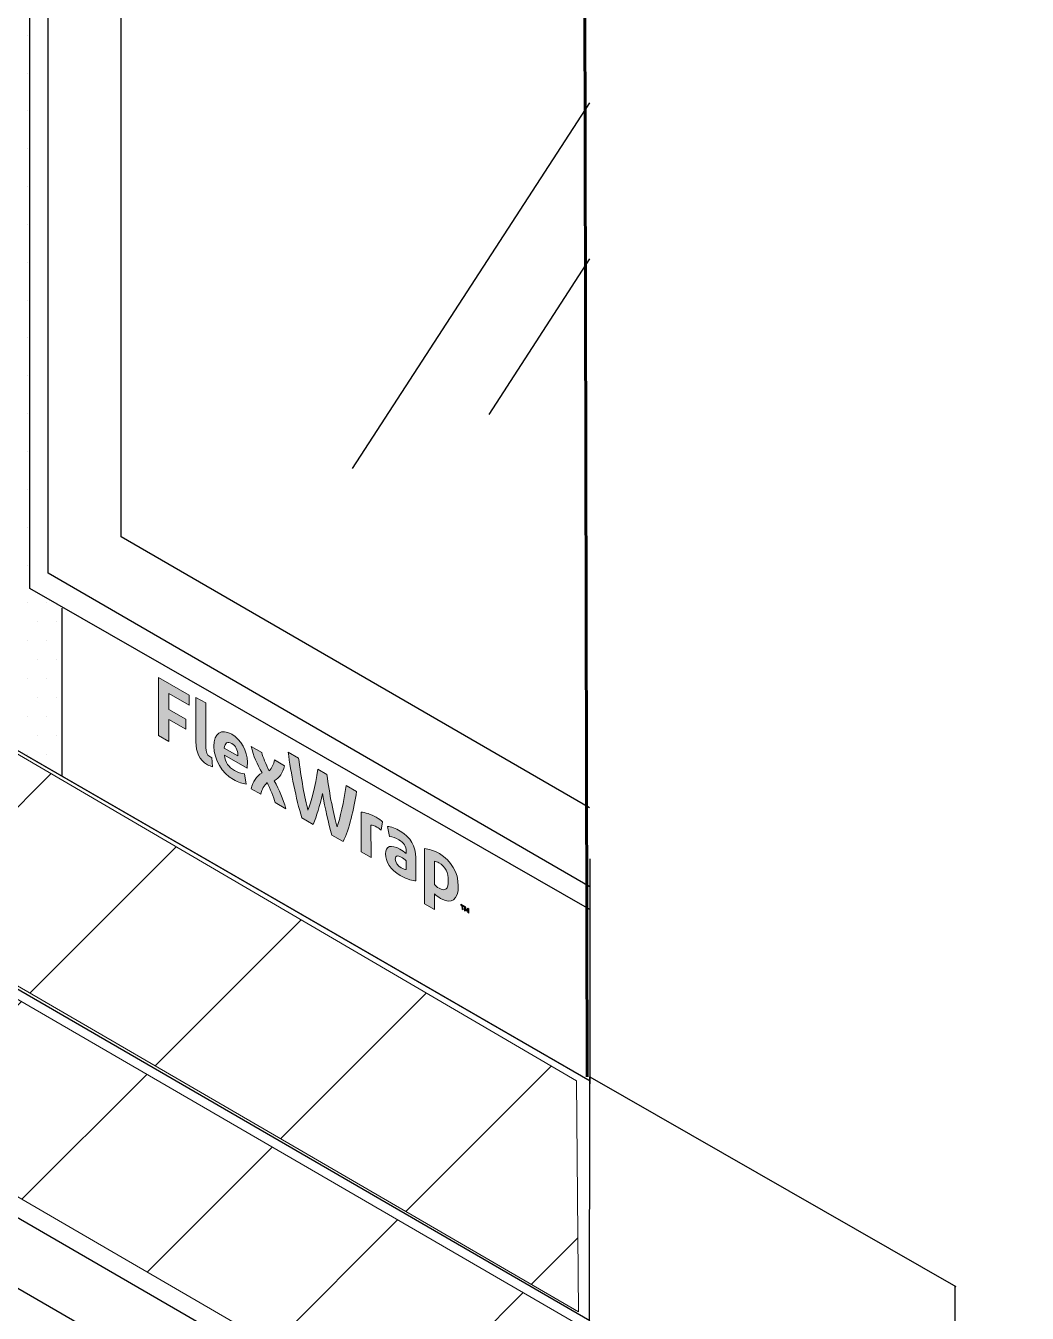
# Model space of a CAD drawing. Extents: x -1392 to 5791, y -3809 to 1722.
# Drawn here: x 1040.8 to 1112.2, y -2842.6 to -2750.7 of the extents above; entities that cross this region are included whole.
import ezdxf

# ---------------------------------------------------------------- set-up
doc = ezdxf.new("R2010")
doc.units = 0
doc.header["$MEASUREMENT"] = 0
for name, color, linetype, lineweight in [('.ATI-HATCH', 7, 'Continuous', 0), ('G-ANNO-TTLB', 7, 'Continuous', 0), ('Layer 12', 7, 'Continuous', 0), ('TYVEK', 7, 'Continuous', 0)]:
    doc.layers.add(name, color=color, linetype=linetype, lineweight=lineweight)
pattern_1 = [(45, (0, 0), (-7.071067, 7.07107), [])]

# ---------------------------------------------------------------- blocks, each defined once
blk = doc.blocks.new('Block_90')
at = {"layer": '.ATI-HATCH'}
blk.add_open_spline([(1043.36, -2792.195), (1043.36, -2792.195), (1041.062, -2790.877), (1041.062, -2790.877), (1041.062, -2790.877), (1041.062, -2670.023), (1041.062, -2670.023), (1041.062, -2670.023), (1031.841, -2664.619), (1031.841, -2664.619), (1031.841, -2664.619), (1031.853, -2769.558), (1031.853, -2769.558), (1031.853, -2769.558), (1031.853, -2797.636), (1031.853, -2797.636)], degree=3, knots=[0, 0, 0, 0, 1, 1, 1, 2, 2, 2, 3, 3, 3, 4, 4, 4, 5, 5, 5, 5], dxfattribs=at)
at = {"layer": '.ATI-HATCH', "color": 8, "lineweight": 0, "true_color": 0x808080}
for points in [[(1040.911, -2751.409), (1040.911, -2751.409), (1040.911, -2751.409), (1040.911, -2751.409)], [(1040.911, -2754.109), (1040.911, -2754.109), (1040.911, -2754.109), (1040.911, -2754.109)], [(1040.911, -2756.809), (1040.911, -2756.809), (1040.911, -2756.809), (1040.911, -2756.809)], [(1040.911, -2759.509), (1040.911, -2759.509), (1040.911, -2759.509), (1040.911, -2759.509)], [(1040.911, -2762.209), (1040.911, -2762.209), (1040.911, -2762.209), (1040.911, -2762.209)], [(1040.911, -2764.909), (1040.911, -2764.909), (1040.911, -2764.909), (1040.911, -2764.909)], [(1040.911, -2767.609), (1040.911, -2767.609), (1040.911, -2767.609), (1040.911, -2767.609)], [(1040.911, -2770.309), (1040.911, -2770.309), (1040.911, -2770.309), (1040.911, -2770.309)], [(1040.911, -2773.009), (1040.911, -2773.009), (1040.911, -2773.009), (1040.911, -2773.009)], [(1040.911, -2775.709), (1040.911, -2775.709), (1040.911, -2775.709), (1040.911, -2775.709)], [(1040.911, -2778.409), (1040.911, -2778.409), (1040.911, -2778.409), (1040.911, -2778.409)], [(1040.911, -2781.109), (1040.911, -2781.109), (1040.911, -2781.109), (1040.911, -2781.109)], [(1040.911, -2783.809), (1040.911, -2783.809), (1040.911, -2783.809), (1040.911, -2783.809)], [(1040.911, -2786.509), (1040.911, -2786.509), (1040.911, -2786.509), (1040.911, -2786.509)], [(1040.911, -2789.209), (1040.911, -2789.209), (1040.911, -2789.209), (1040.911, -2789.209)], [(1040.911, -2791.909), (1040.911, -2791.909), (1040.911, -2791.909), (1040.911, -2791.909)], [(1042.261, -2791.909), (1042.261, -2791.909), (1042.261, -2791.909), (1042.261, -2791.909)], [(1041.586, -2793.259), (1041.586, -2793.259), (1041.586, -2793.259), (1041.586, -2793.259)], [(1042.936, -2793.259), (1042.936, -2793.259), (1042.936, -2793.259), (1042.936, -2793.259)], [(1040.911, -2794.609), (1040.911, -2794.609), (1040.911, -2794.609), (1040.911, -2794.609)], [(1042.261, -2794.609), (1042.261, -2794.609), (1042.261, -2794.609), (1042.261, -2794.609)], [(1041.586, -2795.959), (1041.586, -2795.959), (1041.586, -2795.959), (1041.586, -2795.959)], [(1042.936, -2795.959), (1042.936, -2795.959), (1042.936, -2795.959), (1042.936, -2795.959)], [(1040.911, -2797.309), (1040.911, -2797.309), (1040.911, -2797.309), (1040.911, -2797.309)], [(1042.261, -2797.309), (1042.261, -2797.309), (1042.261, -2797.309), (1042.261, -2797.309)], [(1041.586, -2798.659), (1041.586, -2798.659), (1041.586, -2798.659), (1041.586, -2798.659)], [(1042.936, -2798.659), (1042.936, -2798.659), (1042.936, -2798.659), (1042.936, -2798.659)], [(1040.911, -2800.009), (1040.911, -2800.009), (1040.911, -2800.009), (1040.911, -2800.009)], [(1042.261, -2800.009), (1042.261, -2800.009), (1042.261, -2800.009), (1042.261, -2800.009)], [(1041.586, -2801.359), (1041.586, -2801.359), (1041.586, -2801.359), (1041.586, -2801.359)], [(1042.936, -2801.359), (1042.936, -2801.359), (1042.936, -2801.359), (1042.936, -2801.359)], [(1040.911, -2802.709), (1040.911, -2802.709), (1040.911, -2802.709), (1040.911, -2802.709)], [(1042.261, -2802.709), (1042.261, -2802.709), (1042.261, -2802.709), (1042.261, -2802.709)]]:
    blk.add_open_spline(points, degree=3, dxfattribs=at)
blk = doc.blocks.new('Block_416')
at = {"layer": 'TYVEK', "true_color": 0x003b71, "transparency": 33554687}
h = blk.add_hatch(color=156, dxfattribs=at)
h.dxf.hatch_style = 2
edge = h.paths.add_edge_path()
edge.add_spline(control_points=[(1050.242, -2801.379), (1050.242, -2801.379), (1050.232, -2797.238), (1050.232, -2797.238), (1050.232, -2797.238), (1052.417, -2798.493), (1052.417, -2798.493), (1052.417, -2798.493), (1052.419, -2799.214), (1052.419, -2799.214), (1052.419, -2799.214), (1050.967, -2798.381), (1050.967, -2798.381), (1050.967, -2798.381), (1050.97, -2799.505), (1050.97, -2799.505), (1050.97, -2799.505), (1052.191, -2800.206), (1052.191, -2800.206), (1052.191, -2800.206), (1052.192, -2800.928), (1052.192, -2800.928), (1052.192, -2800.928), (1050.971, -2800.227), (1050.971, -2800.227), (1050.971, -2800.227), (1050.975, -2801.8), (1050.975, -2801.8), (1050.975, -2801.8), (1050.242, -2801.379), (1050.242, -2801.379)], knot_values=[0, 0, 0, 0, 1, 1, 1, 2, 2, 2, 3, 3, 3, 4, 4, 4, 5, 5, 5, 6, 6, 6, 7, 7, 7, 8, 8, 8, 9, 9, 9, 10, 10, 10, 10], degree=3, periodic=0)
h = blk.add_hatch(color=156, dxfattribs=at)
h.dxf.hatch_style = 2
edge = h.paths.add_edge_path()
edge.add_spline(control_points=[(1053.615, -2802.223), (1053.615, -2802.542), (1053.688, -2802.755), (1053.893, -2802.873), (1053.944, -2802.902), (1053.995, -2802.926), (1054.042, -2802.94), (1054.042, -2802.94), (1054.094, -2803.614), (1054.094, -2803.614), (1053.997, -2803.582), (1053.838, -2803.515), (1053.735, -2803.456), (1053.145, -2803.117), (1052.908, -2802.538), (1052.907, -2801.828), (1052.907, -2801.828), (1052.899, -2798.669), (1052.899, -2798.669), (1052.899, -2798.669), (1053.607, -2799.028), (1053.607, -2799.028), (1053.607, -2799.028), (1053.615, -2802.223), (1053.615, -2802.223)], knot_values=[0, 0, 0, 0, 1, 1, 1, 2, 2, 2, 3, 3, 3, 4, 4, 4, 5, 5, 5, 6, 6, 6, 7, 7, 7, 8, 8, 8, 8], degree=3, periodic=0)
h = blk.add_hatch(color=156, dxfattribs=at)
h.dxf.hatch_style = 2
edge = h.paths.add_edge_path()
edge.add_spline(control_points=[(1054.926, -2802.273), (1054.926, -2802.273), (1055.901, -2802.832), (1055.901, -2802.832), (1055.901, -2802.832), (1055.901, -2802.761), (1055.901, -2802.761), (1055.9, -2802.43), (1055.745, -2802.099), (1055.463, -2801.937), (1055.166, -2801.766), (1054.971, -2801.897), (1054.926, -2802.273)], knot_values=[0, 0, 0, 0, 1, 1, 1, 2, 2, 2, 3, 3, 3, 4, 4, 4, 4], degree=3, periodic=0)
edge = h.paths.add_edge_path()
edge.add_spline(control_points=[(1056.485, -2804.833), (1056.259, -2804.822), (1055.926, -2804.713), (1055.587, -2804.519), (1054.761, -2804.045), (1054.196, -2803.117), (1054.193, -2802.135), (1054.191, -2801.195), (1054.708, -2800.853), (1055.462, -2801.286), (1056.134, -2801.672), (1056.576, -2802.476), (1056.578, -2803.268), (1056.579, -2803.446), (1056.569, -2803.594), (1056.559, -2803.706), (1056.559, -2803.706), (1054.938, -2802.775), (1054.938, -2802.775), (1055.006, -2803.287), (1055.247, -2803.638), (1055.658, -2803.874), (1055.909, -2804.018), (1056.15, -2804.092), (1056.37, -2804.112), (1056.37, -2804.112), (1056.485, -2804.833), (1056.485, -2804.833)], knot_values=[0, 0, 0, 0, 1, 1, 1, 2, 2, 2, 3, 3, 3, 4, 4, 4, 5, 5, 5, 6, 6, 6, 7, 7, 7, 8, 8, 8, 9, 9, 9, 9], degree=3, periodic=0)
h = blk.add_hatch(color=156, dxfattribs=at)
h.dxf.hatch_style = 2
edge = h.paths.add_edge_path()
edge.add_spline(control_points=[(1057.625, -2804.035), (1057.28, -2803.4), (1057.007, -2802.835), (1056.847, -2802.152), (1056.847, -2802.152), (1057.611, -2802.591), (1057.611, -2802.591), (1057.679, -2802.896), (1057.905, -2803.428), (1058.132, -2803.894), (1058.321, -2803.678), (1058.484, -2803.423), (1058.519, -2803.113), (1058.519, -2803.113), (1059.238, -2803.525), (1059.238, -2803.525), (1059.106, -2804.064), (1058.881, -2804.366), (1058.497, -2804.6), (1058.868, -2805.292), (1059.12, -2805.85), (1059.332, -2806.598), (1059.332, -2806.598), (1058.568, -2806.159), (1058.568, -2806.159), (1058.459, -2805.766), (1058.202, -2805.175), (1057.985, -2804.726), (1057.791, -2804.939), (1057.607, -2805.188), (1057.537, -2805.567), (1057.537, -2805.567), (1056.849, -2805.172), (1056.849, -2805.172), (1056.976, -2804.631), (1057.216, -2804.296), (1057.625, -2804.035)], knot_values=[0, 0, 0, 0, 1, 1, 1, 2, 2, 2, 3, 3, 3, 4, 4, 4, 5, 5, 5, 6, 6, 6, 7, 7, 7, 8, 8, 8, 9, 9, 9, 10, 10, 10, 11, 11, 11, 12, 12, 12, 12], degree=3, periodic=0)
h = blk.add_hatch(color=156, dxfattribs=at)
h.dxf.hatch_style = 2
edge = h.paths.add_edge_path()
edge.add_spline(control_points=[(1063.626, -2804.928), (1063.626, -2804.928), (1064.375, -2805.358), (1064.375, -2805.358), (1064.184, -2806.625), (1063.849, -2808.057), (1063.416, -2808.942), (1063.416, -2808.942), (1062.61, -2808.48), (1062.61, -2808.48), (1062.357, -2807.596), (1062.129, -2806.597), (1061.937, -2805.518), (1061.745, -2806.376), (1061.526, -2807.119), (1061.272, -2807.711), (1061.272, -2807.711), (1060.466, -2807.249), (1060.466, -2807.249), (1060.053, -2805.877), (1059.685, -2804.042), (1059.491, -2802.554), (1059.491, -2802.554), (1060.235, -2802.981), (1060.235, -2802.981), (1060.397, -2804.321), (1060.688, -2805.888), (1060.9, -2806.701), (1061.119, -2806.135), (1061.459, -2804.972), (1061.605, -2803.768), (1061.605, -2803.768), (1062.262, -2804.145), (1062.262, -2804.145), (1062.419, -2805.523), (1062.756, -2807.075), (1062.983, -2807.896), (1063.187, -2807.322), (1063.476, -2806.088), (1063.626, -2804.928)], knot_values=[0, 0, 0, 0, 1, 1, 1, 2, 2, 2, 3, 3, 3, 4, 4, 4, 5, 5, 5, 6, 6, 6, 7, 7, 7, 8, 8, 8, 9, 9, 9, 10, 10, 10, 11, 11, 11, 12, 12, 12, 13, 13, 13, 13], degree=3, periodic=0)
h = blk.add_hatch(color=156, dxfattribs=at)
h.dxf.hatch_style = 2
edge = h.paths.add_edge_path()
edge.add_spline(control_points=[(1065.768, -2807.203), (1065.953, -2807.309), (1066.127, -2807.433), (1066.23, -2807.522), (1066.23, -2807.522), (1066.129, -2808.131), (1066.129, -2808.131), (1066.042, -2808.046), (1065.934, -2807.972), (1065.826, -2807.91), (1065.637, -2807.801), (1065.508, -2807.769), (1065.401, -2807.766), (1065.401, -2807.766), (1065.406, -2810.085), (1065.406, -2810.085), (1065.406, -2810.085), (1064.698, -2809.679), (1064.698, -2809.679), (1064.698, -2809.679), (1064.692, -2806.845), (1064.692, -2806.845), (1064.968, -2806.844), (1065.399, -2806.991), (1065.768, -2807.203)], knot_values=[0, 0, 0, 0, 1, 1, 1, 2, 2, 2, 3, 3, 3, 4, 4, 4, 5, 5, 5, 6, 6, 6, 7, 7, 7, 8, 8, 8, 8], degree=3, periodic=0)
h = blk.add_hatch(color=156, dxfattribs=at)
h.dxf.hatch_style = 2
edge = h.paths.add_edge_path()
edge.add_spline(control_points=[(1067.924, -2810.934), (1067.924, -2810.934), (1067.922, -2810.301), (1067.922, -2810.301), (1067.804, -2810.204), (1067.681, -2810.115), (1067.558, -2810.044), (1067.322, -2809.909), (1067.138, -2809.909), (1067.138, -2810.187), (1067.139, -2810.436), (1067.293, -2810.654), (1067.565, -2810.81), (1067.719, -2810.899), (1067.847, -2810.937), (1067.924, -2810.934)], knot_values=[0, 0, 0, 0, 1, 1, 1, 2, 2, 2, 3, 3, 3, 4, 4, 4, 5, 5, 5, 5], degree=3, periodic=0)
edge = h.paths.add_edge_path()
edge.add_spline(control_points=[(1067.495, -2811.355), (1066.792, -2810.951), (1066.437, -2810.352), (1066.436, -2809.819), (1066.434, -2809.234), (1066.849, -2809.129), (1067.464, -2809.477), (1067.608, -2809.559), (1067.793, -2809.689), (1067.921, -2809.786), (1067.921, -2809.786), (1067.921, -2809.644), (1067.921, -2809.644), (1067.92, -2809.283), (1067.74, -2809.009), (1067.396, -2808.811), (1067.17, -2808.682), (1066.929, -2808.585), (1066.719, -2808.565), (1066.719, -2808.565), (1066.59, -2807.852), (1066.59, -2807.852), (1066.81, -2807.872), (1067.164, -2808.004), (1067.477, -2808.184), (1068.231, -2808.617), (1068.606, -2809.293), (1068.608, -2810.092), (1068.608, -2810.092), (1068.612, -2811.737), (1068.612, -2811.737), (1068.402, -2811.74), (1068.008, -2811.649), (1067.495, -2811.355)], knot_values=[0, 0, 0, 0, 1, 1, 1, 2, 2, 2, 3, 3, 3, 4, 4, 4, 5, 5, 5, 6, 6, 6, 7, 7, 7, 8, 8, 8, 9, 9, 9, 10, 10, 10, 11, 11, 11, 11], degree=3, periodic=0)
h = blk.add_hatch(color=156, dxfattribs=at)
h.dxf.hatch_style = 2
edge = h.paths.add_edge_path()
edge.add_spline(control_points=[(1070.258, -2812.268), (1070.71, -2812.527), (1070.919, -2812.328), (1070.918, -2811.719), (1070.916, -2811.187), (1070.721, -2810.72), (1070.254, -2810.452), (1070.125, -2810.378), (1070.033, -2810.355), (1069.926, -2810.34), (1069.926, -2810.34), (1069.93, -2811.997), (1069.93, -2811.997), (1070.027, -2812.1), (1070.109, -2812.183), (1070.258, -2812.268)], knot_values=[0, 0, 0, 0, 1, 1, 1, 2, 2, 2, 3, 3, 3, 4, 4, 4, 5, 5, 5, 5], degree=3, periodic=0)
edge = h.paths.add_edge_path()
edge.add_spline(control_points=[(1070.362, -2812.989), (1070.183, -2812.886), (1070.06, -2812.792), (1069.931, -2812.665), (1069.931, -2812.665), (1069.934, -2813.789), (1069.934, -2813.789), (1069.934, -2813.789), (1069.231, -2813.386), (1069.231, -2813.386), (1069.231, -2813.386), (1069.222, -2809.44), (1069.222, -2809.44), (1069.514, -2809.454), (1069.924, -2809.589), (1070.288, -2809.798), (1071.129, -2810.281), (1071.634, -2811.161), (1071.636, -2812.108), (1071.638, -2813.078), (1071.163, -2813.449), (1070.362, -2812.989)], knot_values=[0, 0, 0, 0, 1, 1, 1, 2, 2, 2, 3, 3, 3, 4, 4, 4, 5, 5, 5, 6, 6, 6, 7, 7, 7, 7], degree=3, periodic=0)
h = blk.add_hatch(color=156, dxfattribs=at)
h.dxf.hatch_style = 2
edge = h.paths.add_edge_path()
edge.add_spline(control_points=[(1072.144, -2813.594), (1072.17, -2813.682), (1072.195, -2813.748), (1072.226, -2813.819), (1072.256, -2813.783), (1072.278, -2813.743), (1072.303, -2813.686), (1072.303, -2813.686), (1072.377, -2813.728), (1072.377, -2813.728), (1072.377, -2813.728), (1072.377, -2814.034), (1072.377, -2814.034), (1072.377, -2814.034), (1072.313, -2813.997), (1072.313, -2813.997), (1072.313, -2813.997), (1072.313, -2813.856), (1072.313, -2813.856), (1072.313, -2813.856), (1072.316, -2813.81), (1072.316, -2813.81), (1072.295, -2813.844), (1072.271, -2813.878), (1072.249, -2813.905), (1072.249, -2813.905), (1072.2, -2813.876), (1072.2, -2813.876), (1072.178, -2813.824), (1072.153, -2813.761), (1072.131, -2813.702), (1072.131, -2813.702), (1072.135, -2813.754), (1072.135, -2813.754), (1072.135, -2813.754), (1072.135, -2813.895), (1072.135, -2813.895), (1072.135, -2813.895), (1072.071, -2813.858), (1072.071, -2813.858), (1072.071, -2813.858), (1072.07, -2813.552), (1072.07, -2813.552), (1072.07, -2813.552), (1072.144, -2813.594), (1072.144, -2813.594)], knot_values=[0, 0, 0, 0, 1, 1, 1, 2, 2, 2, 3, 3, 3, 4, 4, 4, 5, 5, 5, 6, 6, 6, 7, 7, 7, 8, 8, 8, 9, 9, 9, 10, 10, 10, 11, 11, 11, 12, 12, 12, 13, 13, 13, 14, 14, 14, 15, 15, 15, 15], degree=3, periodic=0)
edge = h.paths.add_edge_path()
edge.add_spline(control_points=[(1071.898, -2813.521), (1071.898, -2813.521), (1071.826, -2813.48), (1071.826, -2813.48), (1071.826, -2813.48), (1071.826, -2813.412), (1071.826, -2813.412), (1071.826, -2813.412), (1072.041, -2813.535), (1072.041, -2813.535), (1072.041, -2813.535), (1072.041, -2813.603), (1072.041, -2813.603), (1072.041, -2813.603), (1071.969, -2813.562), (1071.969, -2813.562), (1071.969, -2813.562), (1071.97, -2813.8), (1071.97, -2813.8), (1071.97, -2813.8), (1071.899, -2813.759), (1071.899, -2813.759), (1071.899, -2813.759), (1071.898, -2813.521), (1071.898, -2813.521)], knot_values=[0, 0, 0, 0, 1, 1, 1, 2, 2, 2, 3, 3, 3, 4, 4, 4, 5, 5, 5, 6, 6, 6, 7, 7, 7, 8, 8, 8, 8], degree=3, periodic=0)
at = {"layer": 'TYVEK'}
for points, knots in [([(1050.242, -2801.379), (1050.242, -2801.379), (1050.232, -2797.238), (1050.232, -2797.238), (1050.232, -2797.238), (1052.417, -2798.493), (1052.417, -2798.493), (1052.417, -2798.493), (1052.419, -2799.214), (1052.419, -2799.214), (1052.419, -2799.214), (1050.967, -2798.381), (1050.967, -2798.381), (1050.967, -2798.381), (1050.97, -2799.505), (1050.97, -2799.505), (1050.97, -2799.505), (1052.191, -2800.206), (1052.191, -2800.206), (1052.191, -2800.206), (1052.192, -2800.928), (1052.192, -2800.928), (1052.192, -2800.928), (1050.971, -2800.227), (1050.971, -2800.227), (1050.971, -2800.227), (1050.975, -2801.8), (1050.975, -2801.8), (1050.975, -2801.8), (1050.242, -2801.379), (1050.242, -2801.379)], [0, 0, 0, 0, 1, 1, 1, 2, 2, 2, 3, 3, 3, 4, 4, 4, 5, 5, 5, 6, 6, 6, 7, 7, 7, 8, 8, 8, 9, 9, 9, 10, 10, 10, 10]), ([(1053.615, -2802.223), (1053.615, -2802.542), (1053.688, -2802.755), (1053.893, -2802.873), (1053.944, -2802.902), (1053.995, -2802.926), (1054.042, -2802.94), (1054.042, -2802.94), (1054.094, -2803.614), (1054.094, -2803.614), (1053.997, -2803.582), (1053.838, -2803.515), (1053.735, -2803.456), (1053.145, -2803.117), (1052.908, -2802.538), (1052.907, -2801.828), (1052.907, -2801.828), (1052.899, -2798.669), (1052.899, -2798.669), (1052.899, -2798.669), (1053.607, -2799.028), (1053.607, -2799.028), (1053.607, -2799.028), (1053.615, -2802.223), (1053.615, -2802.223)], [0, 0, 0, 0, 1, 1, 1, 2, 2, 2, 3, 3, 3, 4, 4, 4, 5, 5, 5, 6, 6, 6, 7, 7, 7, 8, 8, 8, 8]), ([(1056.485, -2804.833), (1056.259, -2804.822), (1055.926, -2804.713), (1055.587, -2804.519), (1054.761, -2804.045), (1054.196, -2803.117), (1054.193, -2802.135), (1054.191, -2801.195), (1054.708, -2800.853), (1055.462, -2801.286), (1056.134, -2801.672), (1056.576, -2802.476), (1056.578, -2803.268), (1056.579, -2803.446), (1056.569, -2803.594), (1056.559, -2803.706), (1056.559, -2803.706), (1054.938, -2802.775), (1054.938, -2802.775), (1055.006, -2803.287), (1055.247, -2803.638), (1055.658, -2803.874), (1055.909, -2804.018), (1056.15, -2804.092), (1056.37, -2804.112), (1056.37, -2804.112), (1056.485, -2804.833), (1056.485, -2804.833)], [0, 0, 0, 0, 1, 1, 1, 2, 2, 2, 3, 3, 3, 4, 4, 4, 5, 5, 5, 6, 6, 6, 7, 7, 7, 8, 8, 8, 9, 9, 9, 9]), ([(1054.926, -2802.273), (1054.926, -2802.273), (1055.901, -2802.832), (1055.901, -2802.832), (1055.901, -2802.832), (1055.901, -2802.761), (1055.901, -2802.761), (1055.9, -2802.43), (1055.745, -2802.099), (1055.463, -2801.937), (1055.166, -2801.766), (1054.971, -2801.897), (1054.926, -2802.273)], [0, 0, 0, 0, 1, 1, 1, 2, 2, 2, 3, 3, 3, 4, 4, 4, 4]), ([(1057.625, -2804.035), (1057.28, -2803.4), (1057.007, -2802.835), (1056.847, -2802.152), (1056.847, -2802.152), (1057.611, -2802.591), (1057.611, -2802.591), (1057.679, -2802.896), (1057.905, -2803.428), (1058.132, -2803.894), (1058.321, -2803.678), (1058.484, -2803.423), (1058.519, -2803.113), (1058.519, -2803.113), (1059.238, -2803.525), (1059.238, -2803.525), (1059.106, -2804.064), (1058.881, -2804.366), (1058.497, -2804.6), (1058.868, -2805.292), (1059.12, -2805.85), (1059.332, -2806.598), (1059.332, -2806.598), (1058.568, -2806.159), (1058.568, -2806.159), (1058.459, -2805.766), (1058.202, -2805.175), (1057.985, -2804.726), (1057.791, -2804.939), (1057.607, -2805.188), (1057.537, -2805.567), (1057.537, -2805.567), (1056.849, -2805.172), (1056.849, -2805.172), (1056.976, -2804.631), (1057.216, -2804.296), (1057.625, -2804.035)], [0, 0, 0, 0, 1, 1, 1, 2, 2, 2, 3, 3, 3, 4, 4, 4, 5, 5, 5, 6, 6, 6, 7, 7, 7, 8, 8, 8, 9, 9, 9, 10, 10, 10, 11, 11, 11, 12, 12, 12, 12]), ([(1063.626, -2804.928), (1063.626, -2804.928), (1064.375, -2805.358), (1064.375, -2805.358), (1064.184, -2806.625), (1063.849, -2808.057), (1063.416, -2808.942), (1063.416, -2808.942), (1062.61, -2808.48), (1062.61, -2808.48), (1062.357, -2807.596), (1062.129, -2806.597), (1061.937, -2805.518), (1061.745, -2806.376), (1061.526, -2807.119), (1061.272, -2807.711), (1061.272, -2807.711), (1060.466, -2807.249), (1060.466, -2807.249), (1060.053, -2805.877), (1059.685, -2804.042), (1059.491, -2802.554), (1059.491, -2802.554), (1060.235, -2802.981), (1060.235, -2802.981), (1060.397, -2804.321), (1060.688, -2805.888), (1060.9, -2806.701), (1061.119, -2806.135), (1061.459, -2804.972), (1061.605, -2803.768), (1061.605, -2803.768), (1062.262, -2804.145), (1062.262, -2804.145), (1062.419, -2805.523), (1062.756, -2807.075), (1062.983, -2807.896), (1063.187, -2807.322), (1063.476, -2806.088), (1063.626, -2804.928)], [0, 0, 0, 0, 1, 1, 1, 2, 2, 2, 3, 3, 3, 4, 4, 4, 5, 5, 5, 6, 6, 6, 7, 7, 7, 8, 8, 8, 9, 9, 9, 10, 10, 10, 11, 11, 11, 12, 12, 12, 13, 13, 13, 13]), ([(1065.768, -2807.203), (1065.953, -2807.309), (1066.127, -2807.433), (1066.23, -2807.522), (1066.23, -2807.522), (1066.129, -2808.131), (1066.129, -2808.131), (1066.042, -2808.046), (1065.934, -2807.972), (1065.826, -2807.91), (1065.637, -2807.801), (1065.508, -2807.769), (1065.401, -2807.766), (1065.401, -2807.766), (1065.406, -2810.085), (1065.406, -2810.085), (1065.406, -2810.085), (1064.698, -2809.679), (1064.698, -2809.679), (1064.698, -2809.679), (1064.692, -2806.845), (1064.692, -2806.845), (1064.968, -2806.844), (1065.399, -2806.991), (1065.768, -2807.203)], [0, 0, 0, 0, 1, 1, 1, 2, 2, 2, 3, 3, 3, 4, 4, 4, 5, 5, 5, 6, 6, 6, 7, 7, 7, 8, 8, 8, 8]), ([(1067.495, -2811.355), (1066.792, -2810.951), (1066.437, -2810.352), (1066.436, -2809.819), (1066.434, -2809.234), (1066.849, -2809.129), (1067.464, -2809.477), (1067.608, -2809.559), (1067.793, -2809.689), (1067.921, -2809.786), (1067.921, -2809.786), (1067.921, -2809.644), (1067.921, -2809.644), (1067.92, -2809.283), (1067.74, -2809.009), (1067.396, -2808.811), (1067.17, -2808.682), (1066.929, -2808.585), (1066.719, -2808.565), (1066.719, -2808.565), (1066.59, -2807.852), (1066.59, -2807.852), (1066.81, -2807.872), (1067.164, -2808.004), (1067.477, -2808.184), (1068.231, -2808.617), (1068.606, -2809.293), (1068.608, -2810.092), (1068.608, -2810.092), (1068.612, -2811.737), (1068.612, -2811.737), (1068.402, -2811.74), (1068.008, -2811.649), (1067.495, -2811.355)], [0, 0, 0, 0, 1, 1, 1, 2, 2, 2, 3, 3, 3, 4, 4, 4, 5, 5, 5, 6, 6, 6, 7, 7, 7, 8, 8, 8, 9, 9, 9, 10, 10, 10, 11, 11, 11, 11]), ([(1070.362, -2812.989), (1070.183, -2812.886), (1070.06, -2812.792), (1069.931, -2812.665), (1069.931, -2812.665), (1069.934, -2813.789), (1069.934, -2813.789), (1069.934, -2813.789), (1069.231, -2813.386), (1069.231, -2813.386), (1069.231, -2813.386), (1069.222, -2809.44), (1069.222, -2809.44), (1069.514, -2809.454), (1069.924, -2809.589), (1070.288, -2809.798), (1071.129, -2810.281), (1071.634, -2811.161), (1071.636, -2812.108), (1071.638, -2813.078), (1071.163, -2813.449), (1070.362, -2812.989)], [0, 0, 0, 0, 1, 1, 1, 2, 2, 2, 3, 3, 3, 4, 4, 4, 5, 5, 5, 6, 6, 6, 7, 7, 7, 7]), ([(1067.924, -2810.934), (1067.924, -2810.934), (1067.922, -2810.301), (1067.922, -2810.301), (1067.804, -2810.204), (1067.681, -2810.115), (1067.558, -2810.044), (1067.322, -2809.909), (1067.138, -2809.909), (1067.138, -2810.187), (1067.139, -2810.436), (1067.293, -2810.654), (1067.565, -2810.81), (1067.719, -2810.899), (1067.847, -2810.937), (1067.924, -2810.934)], [0, 0, 0, 0, 1, 1, 1, 2, 2, 2, 3, 3, 3, 4, 4, 4, 5, 5, 5, 5]), ([(1070.258, -2812.268), (1070.71, -2812.527), (1070.919, -2812.328), (1070.918, -2811.719), (1070.916, -2811.187), (1070.721, -2810.72), (1070.254, -2810.452), (1070.125, -2810.378), (1070.033, -2810.355), (1069.926, -2810.34), (1069.926, -2810.34), (1069.93, -2811.997), (1069.93, -2811.997), (1070.027, -2812.1), (1070.109, -2812.183), (1070.258, -2812.268)], [0, 0, 0, 0, 1, 1, 1, 2, 2, 2, 3, 3, 3, 4, 4, 4, 5, 5, 5, 5]), ([(1071.898, -2813.521), (1071.898, -2813.521), (1071.826, -2813.48), (1071.826, -2813.48), (1071.826, -2813.48), (1071.826, -2813.412), (1071.826, -2813.412), (1071.826, -2813.412), (1072.041, -2813.535), (1072.041, -2813.535), (1072.041, -2813.535), (1072.041, -2813.603), (1072.041, -2813.603), (1072.041, -2813.603), (1071.969, -2813.562), (1071.969, -2813.562), (1071.969, -2813.562), (1071.97, -2813.8), (1071.97, -2813.8), (1071.97, -2813.8), (1071.899, -2813.759), (1071.899, -2813.759), (1071.899, -2813.759), (1071.898, -2813.521), (1071.898, -2813.521)], [0, 0, 0, 0, 1, 1, 1, 2, 2, 2, 3, 3, 3, 4, 4, 4, 5, 5, 5, 6, 6, 6, 7, 7, 7, 8, 8, 8, 8]), ([(1072.144, -2813.594), (1072.17, -2813.682), (1072.195, -2813.748), (1072.226, -2813.819), (1072.256, -2813.783), (1072.278, -2813.743), (1072.303, -2813.686), (1072.303, -2813.686), (1072.377, -2813.728), (1072.377, -2813.728), (1072.377, -2813.728), (1072.377, -2814.034), (1072.377, -2814.034), (1072.377, -2814.034), (1072.313, -2813.997), (1072.313, -2813.997), (1072.313, -2813.997), (1072.313, -2813.856), (1072.313, -2813.856), (1072.313, -2813.856), (1072.316, -2813.81), (1072.316, -2813.81), (1072.295, -2813.844), (1072.271, -2813.878), (1072.249, -2813.905), (1072.249, -2813.905), (1072.2, -2813.876), (1072.2, -2813.876), (1072.178, -2813.824), (1072.153, -2813.761), (1072.131, -2813.702), (1072.131, -2813.702), (1072.135, -2813.754), (1072.135, -2813.754), (1072.135, -2813.754), (1072.135, -2813.895), (1072.135, -2813.895), (1072.135, -2813.895), (1072.071, -2813.858), (1072.071, -2813.858), (1072.071, -2813.858), (1072.07, -2813.552), (1072.07, -2813.552), (1072.07, -2813.552), (1072.144, -2813.594), (1072.144, -2813.594)], [0, 0, 0, 0, 1, 1, 1, 2, 2, 2, 3, 3, 3, 4, 4, 4, 5, 5, 5, 6, 6, 6, 7, 7, 7, 8, 8, 8, 9, 9, 9, 10, 10, 10, 11, 11, 11, 12, 12, 12, 13, 13, 13, 14, 14, 14, 15, 15, 15, 15])]:
    blk.add_open_spline(points, degree=3, knots=knots, dxfattribs=at)
blk = doc.blocks.new('Block_415')
at = {"layer": 'TYVEK'}
blk.add_blockref('Block_416', (0, 0), dxfattribs=at)

msp = doc.modelspace()

# ---------------------------------------------------------------- hatches: boundary and pattern name
at = {"layer": 'G-ANNO-TTLB', "true_color": 0xff00ff, "transparency": 33554687}
h = msp.add_hatch(color=6, dxfattribs=at)
edge = h.paths.add_edge_path()
edge.add_spline(control_points=[(1773.018, -3692.604), (1773.018, -3692.604), (-1156.5, -3692.604), (-1156.5, -3692.604), (-1156.5, -3692.604), (-1156.5, -1235.604), (-1156.5, -1235.604), (-1156.5, -1235.604), (1773.018, -1235.604), (1773.018, -1235.604), (1773.018, -1235.604), (1773.018, -3692.604), (1773.018, -3692.604)], knot_values=[0, 0, 0, 0, 1, 1, 1, 2, 2, 2, 3, 3, 3, 4, 4, 4, 4], degree=3, periodic=0)
edge = h.paths.add_edge_path()
edge.add_spline(control_points=[(-1147.5, -1244.604), (-1147.5, -1244.604), (-1147.5, -3683.604), (-1147.5, -3683.604), (-1147.5, -3683.604), (1764.018, -3683.604), (1764.018, -3683.604), (1764.018, -3683.604), (1764.018, -1244.604), (1764.018, -1244.604), (1764.018, -1244.604), (-1147.5, -1244.604), (-1147.5, -1244.604)], knot_values=[0, 0, 0, 0, 1, 1, 1, 2, 2, 2, 3, 3, 3, 4, 4, 4, 4], degree=3, periodic=0)
edge.add_line((-1147.5, -1244.604), (-1147.5, -1244.604))
at = {"layer": 'Layer 12', "true_color": 0x000000, "transparency": 33554687}
h = msp.add_hatch(dxfattribs=at)
h.set_pattern_fill('_U', color=18, scale=10, angle=44.99999, style=2, pattern_type=0)
h.set_pattern_definition(pattern_1)
h.paths.add_polyline_path([(1080.214, -2842.483), (1016.982, -2805.778), (1030.331, -2796.936), (1080.069, -2826.01)])
h = msp.add_hatch(dxfattribs=at)
h.set_pattern_fill('_U', color=18, scale=10, angle=44.99999, style=2, pattern_type=0)
h.set_pattern_definition(pattern_1)
h.paths.add_polyline_path([(1080.145, -2843.365), (1080.145, -2857.504), (1004.441, -2813.513), (1016.643, -2806.565)])

# ---------------------------------------------------------------- linework, layer by layer
at = {"layer": 'G-ANNO-TTLB'}
for points in [[(1773.018, -3692.604), (1773.018, -3692.604), (-1156.5, -3692.604), (-1156.5, -3692.604), (-1156.5, -3692.604), (-1156.5, -1235.604), (-1156.5, -1235.604), (-1156.5, -1235.604), (1773.018, -1235.604), (1773.018, -1235.604), (1773.018, -1235.604), (1773.018, -3692.604), (1773.018, -3692.604)], [(-1147.5, -1244.604), (-1147.5, -1244.604), (-1147.5, -3683.604), (-1147.5, -3683.604), (-1147.5, -3683.604), (1764.018, -3683.604), (1764.018, -3683.604), (1764.018, -3683.604), (1764.018, -1244.604), (1764.018, -1244.604), (1764.018, -1244.604), (-1147.5, -1244.604), (-1147.5, -1244.604)]]:
    msp.add_open_spline(points, degree=3, knots=[0, 0, 0, 0, 1, 1, 1, 2, 2, 2, 3, 3, 3, 4, 4, 4, 4], dxfattribs=at)
at = {"layer": 'Layer 12'}
for points in [[(1080.214, -2842.483), (1016.982, -2805.778), (1030.331, -2796.936), (1080.069, -2826.01)], [(1080.145, -2843.365), (1080.145, -2857.504), (1004.441, -2813.513), (1016.643, -2806.565)]]:
    msp.add_lwpolyline(points, close=True, dxfattribs=at)
at = {"layer": 'TYVEK', "color": 3, "lineweight": 25, "true_color": 0x00ff00}
for p, q in [((1041.062, -2790.877), (1041.062, -2670.023)), ((1042.356, -2789.791), (1042.356, -2670.781)), ((1047.563, -2787.186), (1047.563, -2673.833)), ((1080.993, -2806.524), (1047.563, -2787.186)), ((1081.025, -2812.161), (1042.356, -2789.791)), ((1081.025, -2813.789), (1041.062, -2790.877))]:
    msp.add_line(p, q, dxfattribs=at)
at = {"layer": 'TYVEK', "color": 18, "lineweight": 60, "true_color": 0x000000}
msp.add_line((1080.823, -2825.719), (1080.565, -2693.67), dxfattribs=at)
at = {"layer": 'TYVEK', "color": 252, "lineweight": 25, "true_color": 0x848484}
for p, q in [((1081.007, -2756.231), (1064.065, -2782.315)), ((1081.004, -2767.365), (1073.808, -2778.48))]:
    msp.add_line(p, q, dxfattribs=at)
at = {"layer": 'TYVEK', "color": 4, "lineweight": 25, "true_color": 0x00ffff}
for p, q in [((1043.36, -2804.275), (1043.36, -2792.284)), ((1031.853, -2797.636), (1081.038, -2826.012)), ((1040.846, -2802.824), (1081.025, -2826.004)), ((1017.043, -2806.096), (1081.03, -2843.112)), ((1081.025, -2810.164), (1081.025, -2826.224)), ((1003.219, -2814.379), (1079.879, -2858.726)), ((1080.972, -2862.427), (1081.026, -2825.719)), ((1081.026, -2825.719), (1107.14, -2840.671)), ((1040.198, -2840.79), (1080.976, -2864.38)), ((1107.086, -2840.64), (1107.086, -2874.065))]:
    msp.add_line(p, q, dxfattribs=at)
at = {"layer": 'TYVEK', "color": 18, "lineweight": 25, "true_color": 0x000000}
msp.add_line((1058.686, -2813.117), (1081.026, -2826.005), dxfattribs=at)

# ---------------------------------------------------------------- block references
at = {"layer": '.ATI-HATCH'}
msp.add_blockref('Block_90', (0, 0), dxfattribs=at)
at = {"layer": 'TYVEK'}
msp.add_blockref('Block_415', (0, 0), dxfattribs=at)

doc.saveas('drawing.dxf')
